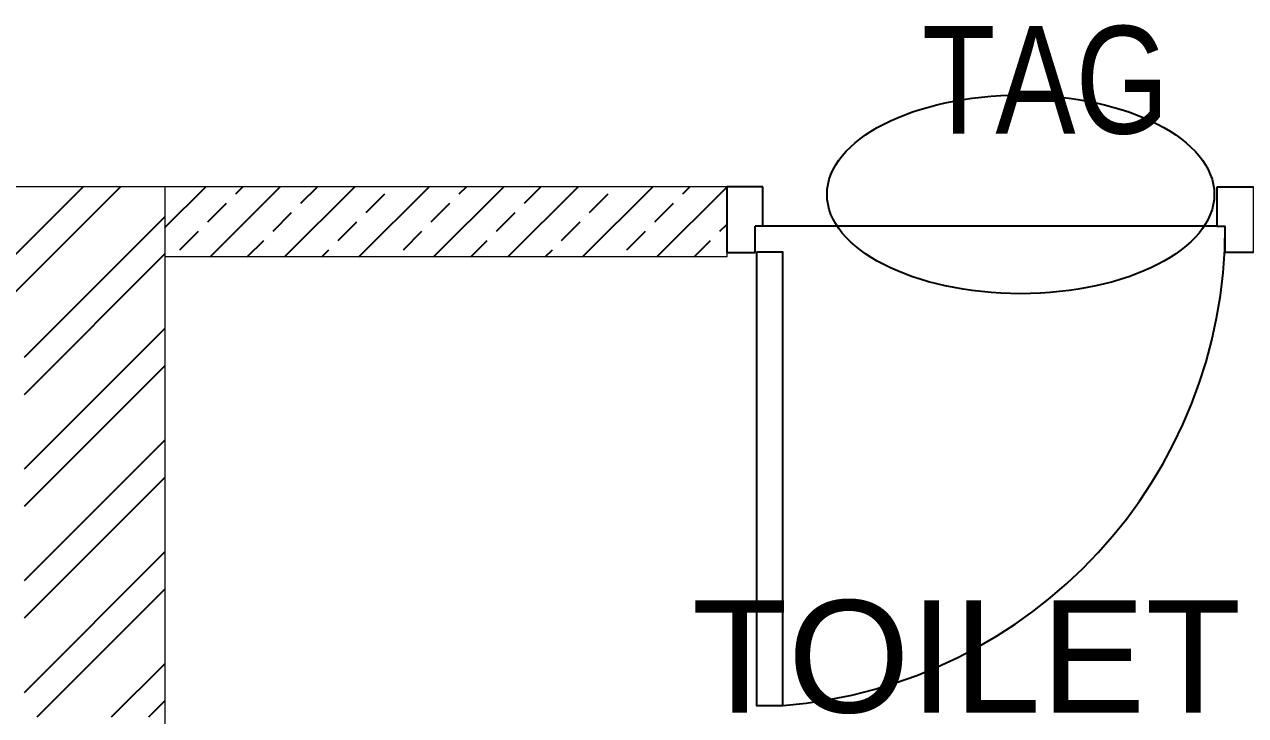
# Model space of a CAD drawing. Header units: millimetres. Extents: x 1255966 to 1543012, y 318612 to 465611.
# Drawn here: x 1401146 to 1402884, y 417236 to 418220 of the extents above; entities that cross this region are included whole.
import ezdxf
from ezdxf.enums import TextEntityAlignment as Align

# ---------------------------------------------------------------- set-up
doc = ezdxf.new("R2010")
doc.units = ezdxf.units.MM
doc.header["$LTSCALE"] = 500
doc.header["$MEASUREMENT"] = 0
doc.layers.get('Defpoints').update_dxf_attribs({"lineweight": 0})
for name, color, linetype in [('AHC-A-FURNITURE', 2, 'Continuous'), ('DOOR', 8, 'Continuous'), ('TEXT-RM NAME', 6, 'Continuous')]:
    doc.layers.add(name, color=color, linetype=linetype)
doc.layers.add('Wall', color=2, linetype='Continuous', lineweight=15)
doc.styles.add('simplex', font='simplex.shx')
doc.styles.get("Standard").update_dxf_attribs({"font": 'arial.ttf'})

# ---------------------------------------------------------------- blocks, each defined once
blk = doc.blocks.new('DOOR 750')
at = {"layer": 'DOOR', "ltscale": 100}
for p, q in [((0, 730), (100, 730)), ((0, 675), (0, 730)), ((100, 730), (100, 687)), ((100, 687), (60, 687)), ((60, 675), (60, 687)), ((60, 675), (0, 675)), ((60, 675), (60, -15)), ((60, -15), (0, -15)), ((0, -15), (0, -70)), ((60, -15), (60, -27)), ((100, -27), (60, -27)), ((100, -70), (100, -27)), ((0, -70), (100, -70))]:
    blk.add_line(p, q, dxfattribs=at)
blk.add_lwpolyline([(99.6, -24.6), (787.7, -24.6), (787.7, 15.4), (99.6, 15.4)], close=True, dxfattribs=at)
at = {"layer": 'DOOR', "linetype": 'Continuous'}
blk.add_arc((62, -40.9), 727.9, 4.4383, 90.1592, dxfattribs=at)
at = {"layer": 'Defpoints', "ltscale": 100, "style": 'simplex', "width": 0.8}
blk.add_attdef('D750', (284.7, 36.5), '', height=100, dxfattribs=at)

msp = doc.modelspace()

# ---------------------------------------------------------------- hatches: boundary and pattern name
at = {"layer": 'AHC-A-FURNITURE', "ltscale": 50, "true_color": 0x5b5b5b}
h = msp.add_hatch(dxfattribs=at)
h.set_pattern_fill('ANSI32', color=251, scale=300)
h.set_pattern_definition([(45, (1157523.66, 1001598.29), (-79.549513, 79.549513), []), (45, (1157576.69, 1001598.29), (-79.549513, 79.549513), [])])
h.paths.add_polyline_path([(1401145.6, 417233.9), (1401345.6, 417233.9), (1401345.6, 417988.9), (1397625.6, 417988.9), (1397625.6, 417788.9), (1401145.6, 417788.9)])
h.paths.add_polyline_path([(1401345.6, 416683.9), (1401145.6, 416683.9), (1401145.6, 416188.9), (1401345.6, 416188.9)])
h = msp.add_hatch(dxfattribs=at)
h.set_pattern_fill('ANSI33', color=251, scale=300)
h.set_pattern_definition([(45, (1394830.63, 419688.875), (-53.033, 53.033), []), (45, (1394883.664, 419688.875), (-53.033, 53.033), [37.5, -18.75])])
h.paths.add_polyline_path([(1401345.6, 417888.9), (1402145.6, 417888.9), (1402145.6, 417988.9), (1401345.6, 417988.9)])

# ---------------------------------------------------------------- linework, layer by layer
at = {"linetype": 'Continuous'}
msp.add_ellipse((1402564.1, 417978), major_axis=(275.7, 0), ratio=0.512885, dxfattribs=at)
at = {"layer": 'Wall'}
for p, q in [((1402145.6, 417988.9), (1397625.6, 417988.9)), ((1401345.6, 417988.9), (1401345.6, 416188.9)), ((1402145.6, 417988.9), (1402145.6, 417888.9)), ((1402145.6, 417888.9), (1401345.6, 417888.9))]:
    msp.add_line(p, q, dxfattribs=at)

# ---------------------------------------------------------------- block references
at = {"layer": 'DOOR', "xscale": 0.9374999999999002, "yscale": 0.9374999999999002, "zscale": 0.9374999999999002, "rotation": 270}
msp.add_blockref('DOOR 750', (1402211.3, 417988.9), dxfattribs=at)

# ---------------------------------------------------------------- texts
at = {"width": 0.8}
msp.add_attdef('TAG', text='', height=153.1, dxfattribs=at).set_placement((1402599.6, 418141.1), align=Align.MIDDLE_CENTER)
at = {"layer": 'TEXT-RM NAME'}
msp.add_text('TOILET', height=160, rotation=360, dxfattribs=at).set_placement((1402096, 417240.2))

doc.saveas('drawing.dxf')
